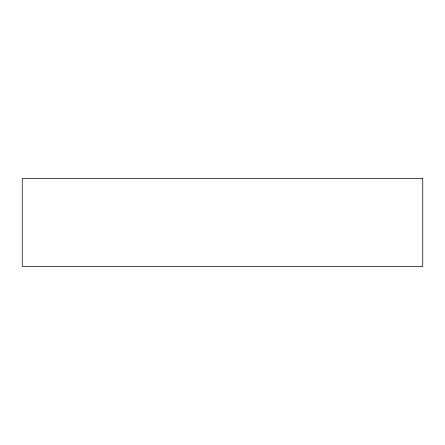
<?xml version="1.0" encoding="UTF-8"?>
<svg xmlns="http://www.w3.org/2000/svg" width="445" height="445" viewBox="0 0 445 445"><rect width="100%" height="100%" fill="white"/><g stroke="black" fill="none" stroke-linecap="round" stroke-linejoin="round"><path stroke-width="0.67" d="M422.75 178.445L22.25 178.445L22.25 266.555L422.75 266.555L422.75 178.445"/></g></svg>
